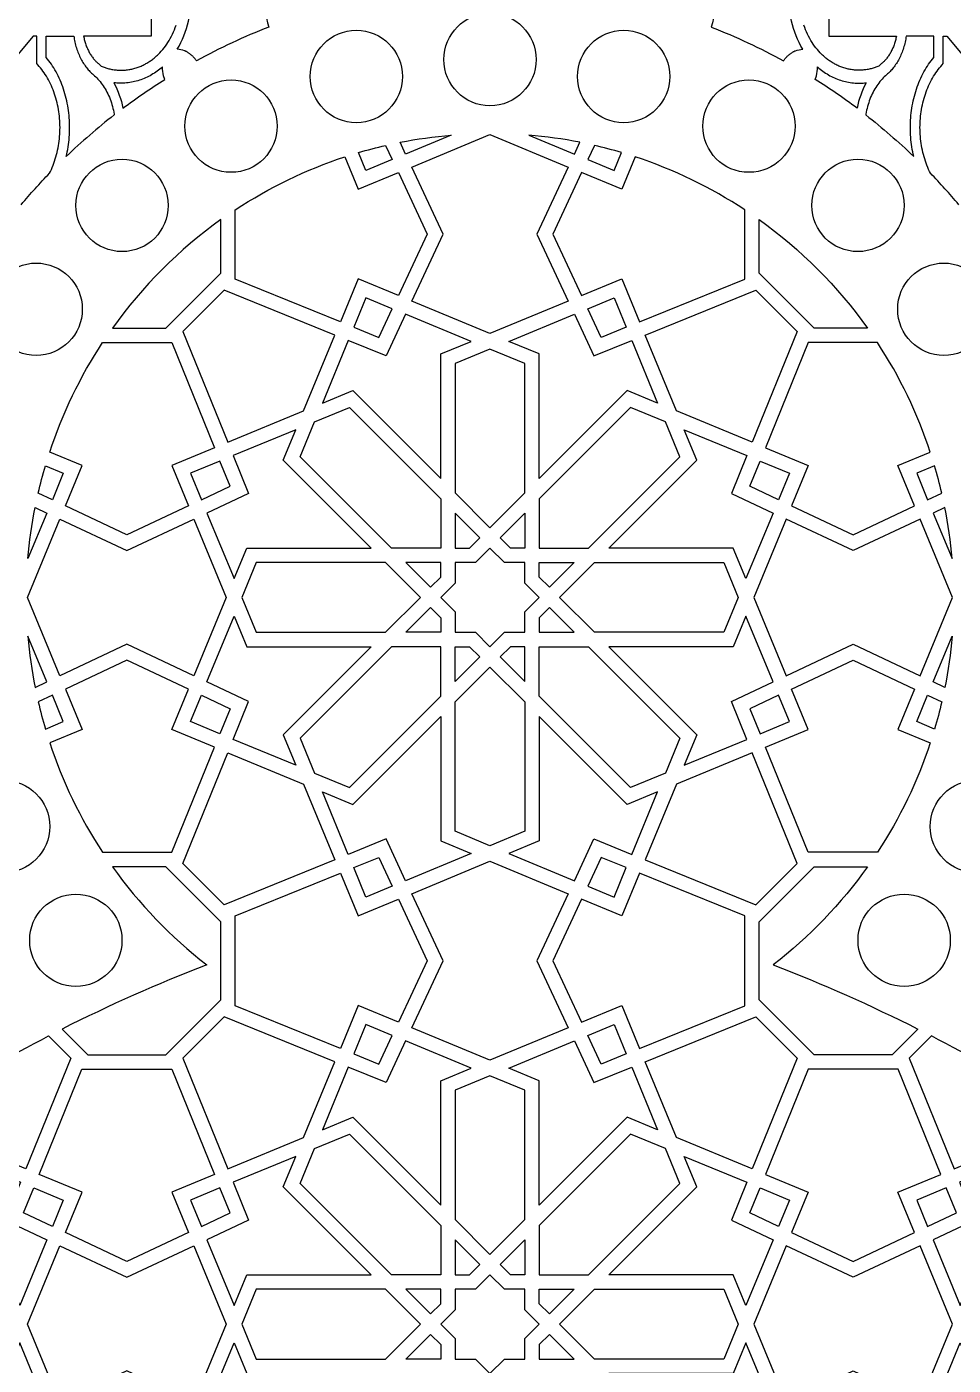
# Model space of a CAD drawing. Extents: x 59271 to 61367, y 41180 to 44085.
# Drawn here: x 59922 to 60423, y 42535 to 43259 of the extents above; entities that cross this region are included whole.
import ezdxf

# ---------------------------------------------------------------- set-up
doc = ezdxf.new("R2010")
doc.units = 0
doc.layers.get('0').update_dxf_attribs({"linetype": 'CONTINUOUS'})
doc.layers.add('LAYER_01', color=1, linetype='CONTINUOUS')

msp = doc.modelspace()

# ---------------------------------------------------------------- linework, layer by layer
for points in [[(59989.18, 43297.85), (59989.18, 43254.03), (59952.51, 43254.03), (59952.63, 43253.43), (59952.75, 43252.83), (59952.89, 43252.24), (59953.04, 43251.65), (59953.2, 43251.07), (59953.37, 43250.49), (59953.55, 43249.92), (59953.74, 43249.36), (59953.94, 43248.81), (59954.14, 43248.27), (59954.36, 43247.73), (59954.59, 43247.21), (59954.83, 43246.69), (59955.07, 43246.18), (59955.33, 43245.69), (59955.59, 43245.2), (59955.86, 43244.73), (59956.13, 43244.27), (59956.42, 43243.82), (59956.71, 43243.38), (59957, 43242.96), (59957.3, 43242.54), (59957.61, 43242.14), (59957.92, 43241.75), (59958.23, 43241.38), (59958.55, 43241.01), (59958.87, 43240.66), (59959.2, 43240.33), (59959.53, 43240), (59959.86, 43239.69), (59960.19, 43239.39), (59960.53, 43239.1), (59962.05, 43237.75), (59962.55, 43237.54), (59963.06, 43237.34), (59963.58, 43237.14), (59964.1, 43236.96), (59964.62, 43236.79), (59965.15, 43236.63), (59965.68, 43236.48), (59966.22, 43236.34), (59966.76, 43236.21), (59967.31, 43236.09), (59967.86, 43235.98), (59968.41, 43235.88), (59968.97, 43235.8), (59969.53, 43235.72), (59970.09, 43235.66), (59970.65, 43235.61), (59971.22, 43235.57), (59971.78, 43235.54), (59972.35, 43235.53), (59972.92, 43235.52), (59973.49, 43235.53), (59974.07, 43235.56), (59974.64, 43235.59), (59975.21, 43235.64), (59975.79, 43235.69), (59976.36, 43235.77), (59976.93, 43235.85), (59977.5, 43235.94), (59978.07, 43236.05), (59978.64, 43236.17), (59979.21, 43236.31), (59979.77, 43236.45), (59980.33, 43236.61), (59980.89, 43236.78), (59981.45, 43236.96), (59982.01, 43237.15), (59982.56, 43237.36), (59983.1, 43237.58), (59983.65, 43237.81), (59984.18, 43238.05), (59984.72, 43238.3), (59985.25, 43238.56), (59985.77, 43238.83), (59986.29, 43239.12), (59986.81, 43239.41), (59987.32, 43239.72), (59987.82, 43240.03), (59988.32, 43240.36), (59988.81, 43240.69), (59989.29, 43241.03), (59989.77, 43241.39), (59990.24, 43241.75), (59990.71, 43242.12), (59991.16, 43242.5), (59991.62, 43242.88), (59992.06, 43243.28), (59992.49, 43243.68), (59992.92, 43244.09), (59993.76, 43244.93), (59994.56, 43245.8), (59995.33, 43246.69), (59996.07, 43247.61), (59996.8, 43248.57), (59997.5, 43249.56), (59998.18, 43250.59), (59998.83, 43251.66), (59999.46, 43252.76), (60000.06, 43253.9), (60000.63, 43255.06), (60001.16, 43256.26), (60001.66, 43257.48), (60002.13, 43258.73), (60002.56, 43260)], [(60356.02, 43297.85), (60356.02, 43254.03), (60392.69, 43254.03), (60392.57, 43253.43), (60392.45, 43252.83), (60392.31, 43252.24), (60392.16, 43251.65), (60392.01, 43251.07), (60391.84, 43250.49), (60391.66, 43249.92), (60391.47, 43249.36), (60391.27, 43248.81), (60391.06, 43248.27), (60390.84, 43247.73), (60390.61, 43247.21), (60390.37, 43246.69), (60390.13, 43246.18), (60389.87, 43245.69), (60389.61, 43245.2), (60389.34, 43244.73), (60389.07, 43244.27), (60388.79, 43243.82), (60388.5, 43243.38), (60388.2, 43242.96), (60387.9, 43242.54), (60387.6, 43242.14), (60387.29, 43241.75), (60386.97, 43241.38), (60386.65, 43241.01), (60386.33, 43240.66), (60386, 43240.33), (60385.67, 43240), (60385.34, 43239.69), (60385.01, 43239.39), (60384.67, 43239.1), (60383.15, 43237.75), (60382.65, 43237.54), (60382.14, 43237.34), (60381.63, 43237.14), (60381.11, 43236.96), (60380.58, 43236.79), (60380.05, 43236.63), (60379.52, 43236.48), (60378.98, 43236.34), (60378.44, 43236.21), (60377.89, 43236.09), (60377.34, 43235.98), (60376.79, 43235.88), (60376.23, 43235.8), (60375.68, 43235.72), (60375.12, 43235.66), (60374.55, 43235.61), (60373.99, 43235.57), (60373.42, 43235.54), (60372.85, 43235.53), (60372.28, 43235.52), (60371.71, 43235.53), (60371.14, 43235.56), (60370.56, 43235.59), (60369.99, 43235.64), (60369.42, 43235.69), (60368.84, 43235.77), (60368.27, 43235.85), (60367.7, 43235.94), (60367.13, 43236.05), (60366.56, 43236.17), (60366, 43236.31), (60365.43, 43236.45), (60364.87, 43236.61), (60364.31, 43236.78), (60363.75, 43236.96), (60363.2, 43237.15), (60362.65, 43237.36), (60362.1, 43237.58), (60361.56, 43237.81), (60361.02, 43238.05), (60360.48, 43238.3), (60359.95, 43238.56), (60359.43, 43238.83), (60358.91, 43239.12), (60358.39, 43239.41), (60357.89, 43239.72), (60357.38, 43240.03), (60356.88, 43240.36), (60356.39, 43240.69), (60355.91, 43241.03), (60355.43, 43241.39), (60354.96, 43241.75), (60354.5, 43242.12), (60354.04, 43242.5), (60353.59, 43242.88), (60353.14, 43243.28), (60352.71, 43243.68), (60352.28, 43244.09), (60351.45, 43244.93), (60350.64, 43245.8), (60349.88, 43246.69), (60349.13, 43247.61), (60348.41, 43248.57), (60347.7, 43249.56), (60347.02, 43250.59), (60346.37, 43251.66), (60345.74, 43252.76), (60345.14, 43253.9), (60344.58, 43255.06), (60344.04, 43256.26), (60343.54, 43257.48), (60343.07, 43258.73), (60342.64, 43260)]]:
    msp.add_lwpolyline(points)
for points in [[(60050.89, 43278.29, 0.095121), (60052.79, 43258.85, 0.032626), (60013.65, 43240.64), (60013.49, 43240.87), (60013.29, 43241.14), (60013.09, 43241.4), (60012.89, 43241.66), (60012.68, 43241.91), (60012.47, 43242.16), (60012.26, 43242.4), (60012.04, 43242.63), (60011.82, 43242.86), (60011.59, 43243.08), (60011.37, 43243.3), (60011.14, 43243.51), (60010.9, 43243.72), (60010.67, 43243.92), (60010.43, 43244.11), (60010.19, 43244.3), (60009.95, 43244.48), (60009.71, 43244.66), (60009.46, 43244.83), (60009.22, 43244.99), (60008.97, 43245.15), (60008.72, 43245.3), (60008.47, 43245.44), (60008.22, 43245.58), (60007.96, 43245.71), (60007.71, 43245.84), (60007.46, 43245.96), (60007.2, 43246.07, 0.091636), (60003.19, 43246.85, 0.159593), (60010.35, 43278.29, 0.16816)], [(60294.31, 43278.29, -0.095121), (60292.41, 43258.85, -0.032626), (60331.55, 43240.64), (60331.72, 43240.87), (60331.91, 43241.14), (60332.11, 43241.4), (60332.31, 43241.66), (60332.52, 43241.91), (60332.73, 43242.16), (60332.95, 43242.4), (60333.16, 43242.63), (60333.38, 43242.86), (60333.61, 43243.08), (60333.84, 43243.3), (60334.07, 43243.51), (60334.3, 43243.72), (60334.53, 43243.92), (60334.77, 43244.11), (60335.01, 43244.3), (60335.25, 43244.48), (60335.5, 43244.66), (60335.74, 43244.83), (60335.99, 43244.99), (60336.24, 43245.15), (60336.49, 43245.3), (60336.74, 43245.44), (60336.99, 43245.58), (60337.24, 43245.71), (60337.49, 43245.84), (60337.75, 43245.96), (60338, 43246.07, -0.091636), (60342.02, 43246.85, -0.159593), (60334.85, 43278.29, -0.16816)], [(59918.75, 43162.76, -0.017321), (59934.08, 43179.82), (59934.55, 43180.78), (59935.05, 43181.86), (59935.52, 43182.95), (59935.98, 43184.07), (59936.4, 43185.2), (59936.81, 43186.35), (59937.19, 43187.51), (59937.54, 43188.69), (59937.87, 43189.88), (59938.17, 43191.08), (59938.44, 43192.29), (59938.69, 43193.5), (59938.91, 43194.72), (59939.11, 43195.95), (59939.27, 43197.18), (59939.42, 43198.4), (59939.53, 43199.63), (59939.62, 43200.86), (59939.68, 43202.08), (59939.72, 43203.3), (59939.73, 43204.51), (59939.72, 43205.72), (59939.68, 43206.93), (59939.62, 43208.16), (59939.53, 43209.38), (59939.42, 43210.61), (59939.27, 43211.84), (59939.11, 43213.06), (59938.91, 43214.29), (59938.69, 43215.51), (59938.44, 43216.73), (59938.17, 43217.93), (59937.87, 43219.13), (59937.54, 43220.32), (59937.19, 43221.5), (59936.81, 43222.66), (59936.4, 43223.81), (59935.98, 43224.95), (59935.52, 43226.06), (59935.05, 43227.16), (59934.55, 43228.23), (59934.03, 43229.29), (59933.49, 43230.32), (59932.92, 43231.32), (59932.34, 43232.3), (59931.74, 43233.26), (59931.13, 43234.19), (59930.49, 43235.09), (59929.84, 43235.96), (59929.18, 43236.8), (59928.5, 43237.61), (59927.81, 43238.39), (59927.1, 43239.15), (59927.1, 43254.03), (59925.26, 43254.03), (59916.05, 43243.03)], [(60426.45, 43162.76, 0.017321), (60411.13, 43179.82), (60410.65, 43180.78), (60410.16, 43181.86), (60409.68, 43182.95), (60409.23, 43184.07), (60408.8, 43185.2), (60408.4, 43186.35), (60408.02, 43187.51), (60407.66, 43188.69), (60407.34, 43189.88), (60407.04, 43191.08), (60406.76, 43192.29), (60406.51, 43193.5), (60406.29, 43194.72), (60406.1, 43195.95), (60405.93, 43197.18), (60405.79, 43198.4), (60405.67, 43199.63), (60405.58, 43200.86), (60405.52, 43202.08), (60405.48, 43203.3), (60405.47, 43204.51), (60405.48, 43205.72), (60405.52, 43206.93), (60405.58, 43208.16), (60405.67, 43209.38), (60405.79, 43210.61), (60405.93, 43211.84), (60406.1, 43213.06), (60406.29, 43214.29), (60406.51, 43215.51), (60406.76, 43216.73), (60407.04, 43217.93), (60407.34, 43219.13), (60407.66, 43220.32), (60408.02, 43221.5), (60408.4, 43222.66), (60408.8, 43223.81), (60409.23, 43224.95), (60409.68, 43226.06), (60410.16, 43227.16), (60410.65, 43228.23), (60411.17, 43229.29), (60411.72, 43230.32), (60412.28, 43231.32), (60412.86, 43232.3), (60413.46, 43233.26), (60414.08, 43234.19), (60414.71, 43235.09), (60415.36, 43235.96), (60416.03, 43236.8), (60416.71, 43237.61), (60417.4, 43238.39), (60418.1, 43239.15), (60418.1, 43254.03), (60419.94, 43254.03), (60429.15, 43243.03)]]:
    msp.add_lwpolyline(points, format="xyb")
for points in [[(59943.1, 43188.84), (59943.39, 43190.06), (59943.66, 43191.36), (59943.9, 43192.67), (59944.12, 43193.99), (59944.32, 43195.3), (59944.48, 43196.62), (59944.62, 43197.94), (59944.74, 43199.26), (59944.83, 43200.58), (59944.89, 43201.89), (59944.93, 43203.2), (59944.94, 43204.51), (59944.93, 43205.81), (59944.89, 43207.12), (59944.83, 43208.43), (59944.74, 43209.75), (59944.62, 43211.07), (59944.48, 43212.39), (59944.32, 43213.71), (59944.12, 43215.03), (59943.9, 43216.34), (59943.66, 43217.65), (59943.39, 43218.95), (59943.09, 43220.24), (59942.76, 43221.53), (59942.41, 43222.8), (59942.04, 43224.06), (59941.64, 43225.31), (59941.21, 43226.54), (59940.76, 43227.76), (59940.29, 43228.96), (59939.79, 43230.14), (59939.28, 43231.3), (59938.74, 43232.44), (59938.17, 43233.55), (59937.59, 43234.65), (59936.99, 43235.72), (59936.37, 43236.76), (59935.74, 43237.78), (59935.08, 43238.77), (59934.41, 43239.73), (59933.72, 43240.67), (59933.02, 43241.58), (59932.31, 43242.45), (59932.31, 43254.03), (59947.19, 43254.03), (59947.31, 43253.21), (59947.45, 43252.38), (59947.61, 43251.56), (59947.78, 43250.75), (59947.97, 43249.94), (59948.17, 43249.14), (59948.39, 43248.35), (59948.63, 43247.57), (59948.88, 43246.79), (59949.14, 43246.03), (59949.42, 43245.28), (59949.72, 43244.54), (59950.03, 43243.82), (59950.35, 43243.1), (59950.68, 43242.4), (59951.03, 43241.72), (59951.39, 43241.05), (59951.75, 43240.4), (59952.13, 43239.76), (59952.52, 43239.14), (59952.92, 43238.54), (59953.33, 43237.96), (59953.75, 43237.39), (59954.18, 43236.84), (59954.61, 43236.31), (59955.05, 43235.8), (59955.49, 43235.3), (59955.94, 43234.83), (59956.4, 43234.37), (59956.86, 43233.93), (59957.32, 43233.52), (59957.79, 43233.11), (59958.43, 43232.56), (59959.07, 43231.98), (59959.69, 43231.36), (59960.3, 43230.72), (59960.9, 43230.04), (59961.49, 43229.34), (59962.07, 43228.61), (59962.63, 43227.85), (59963.17, 43227.06), (59963.7, 43226.25), (59964.21, 43225.41), (59964.7, 43224.55), (59965.17, 43223.66), (59965.62, 43222.76), (59966.04, 43221.83), (59966.45, 43220.89), (59966.83, 43219.92), (59967.19, 43218.94), (59967.53, 43217.95), (59967.84, 43216.95), (59968.12, 43215.93), (59968.38, 43214.9), (59968.62, 43213.87), (59968.83, 43212.83), (59969.01, 43211.79), (59969.08, 43211.35, 0.025964)], [(60402.1, 43188.84), (60401.82, 43190.06), (60401.54, 43191.36), (60401.3, 43192.67), (60401.08, 43193.99), (60400.89, 43195.3), (60400.72, 43196.62), (60400.58, 43197.94), (60400.46, 43199.26), (60400.38, 43200.58), (60400.31, 43201.89), (60400.28, 43203.2), (60400.26, 43204.51), (60400.28, 43205.81), (60400.31, 43207.12), (60400.38, 43208.43), (60400.46, 43209.75), (60400.58, 43211.07), (60400.72, 43212.39), (60400.89, 43213.71), (60401.08, 43215.03), (60401.3, 43216.34), (60401.54, 43217.65), (60401.82, 43218.95), (60402.12, 43220.24), (60402.44, 43221.53), (60402.79, 43222.8), (60403.17, 43224.06), (60403.57, 43225.31), (60403.99, 43226.54), (60404.44, 43227.76), (60404.91, 43228.96), (60405.41, 43230.14), (60405.93, 43231.3), (60406.47, 43232.44), (60407.03, 43233.55), (60407.61, 43234.65), (60408.21, 43235.72), (60408.83, 43236.76), (60409.47, 43237.78), (60410.12, 43238.77), (60410.79, 43239.73), (60411.48, 43240.67), (60412.18, 43241.58), (60412.89, 43242.45), (60412.89, 43254.03), (60398.01, 43254.03), (60397.89, 43253.21), (60397.75, 43252.38), (60397.59, 43251.56), (60397.42, 43250.75), (60397.23, 43249.94), (60397.03, 43249.14), (60396.81, 43248.35), (60396.58, 43247.57), (60396.33, 43246.79), (60396.06, 43246.03), (60395.78, 43245.28), (60395.49, 43244.54), (60395.18, 43243.82), (60394.86, 43243.1), (60394.52, 43242.4), (60394.18, 43241.72), (60393.82, 43241.05), (60393.45, 43240.4), (60393.07, 43239.76), (60392.68, 43239.14), (60392.28, 43238.54), (60391.87, 43237.96), (60391.45, 43237.39), (60391.03, 43236.84), (60390.59, 43236.31), (60390.15, 43235.8), (60389.71, 43235.3), (60389.26, 43234.83), (60388.8, 43234.37), (60388.34, 43233.93), (60387.88, 43233.52), (60387.41, 43233.11), (60386.77, 43232.56), (60386.14, 43231.98), (60385.51, 43231.36), (60384.9, 43230.72), (60384.3, 43230.04), (60383.71, 43229.34), (60383.14, 43228.61), (60382.58, 43227.85), (60382.03, 43227.06), (60381.5, 43226.25), (60381, 43225.41), (60380.51, 43224.55), (60380.04, 43223.66), (60379.59, 43222.76), (60379.16, 43221.83), (60378.75, 43220.89), (60378.37, 43219.92), (60378.01, 43218.94), (60377.68, 43217.95), (60377.37, 43216.95), (60377.08, 43215.93), (60376.82, 43214.9), (60376.59, 43213.87), (60376.38, 43212.83), (60376.19, 43211.79), (60376.12, 43211.35, -0.025964)], [(59996.53, 43230.59), (59995.84, 43232.49, -0.065359), (59995.19, 43237.3), (59994.5, 43236.7), (59993.8, 43236.12), (59993.07, 43235.56), (59992.34, 43235.01), (59991.6, 43234.49), (59990.84, 43233.98), (59990.07, 43233.49), (59989.29, 43233.03), (59988.49, 43232.58), (59987.69, 43232.16), (59986.88, 43231.75), (59986.06, 43231.37), (59985.24, 43231.01), (59984.4, 43230.68), (59983.56, 43230.36), (59982.71, 43230.08), (59981.86, 43229.81), (59981, 43229.57), (59980.14, 43229.35), (59979.27, 43229.16), (59978.4, 43228.99), (59977.53, 43228.85), (59976.66, 43228.73), (59975.79, 43228.63), (59974.92, 43228.56), (59974.05, 43228.51), (59973.18, 43228.49), (59972.31, 43228.49), (59971.45, 43228.52), (59970.59, 43228.56), (59969.74, 43228.63), (59968.89, 43228.73, -0.072298), (59973.81, 43214.96, -0.020832)], [(60348.67, 43230.59), (60349.36, 43232.49, 0.065359), (60350.01, 43237.3), (60350.7, 43236.7), (60351.41, 43236.12), (60352.13, 43235.56), (60352.86, 43235.01), (60353.61, 43234.49), (60354.37, 43233.98), (60355.14, 43233.49), (60355.92, 43233.03), (60356.71, 43232.58), (60357.51, 43232.16), (60358.32, 43231.75), (60359.14, 43231.37), (60359.97, 43231.01), (60360.8, 43230.68), (60361.64, 43230.36), (60362.49, 43230.08), (60363.35, 43229.81), (60364.2, 43229.57), (60365.07, 43229.35), (60365.93, 43229.16), (60366.8, 43228.99), (60367.67, 43228.85), (60368.54, 43228.73), (60369.41, 43228.63), (60370.28, 43228.56), (60371.15, 43228.51), (60372.02, 43228.49), (60372.89, 43228.49), (60373.75, 43228.52), (60374.61, 43228.56), (60375.47, 43228.63), (60376.32, 43228.73, 0.072298), (60371.4, 43214.96, 0.020832)]]:
    msp.add_lwpolyline(points, format="xyb", close=True)
at = {"layer": 'LAYER_01'}
for points in [[(60151.58, 43200.4), (60126.89, 43190.18), (60123.91, 43196.52, -0.027835)], [(60193.62, 43200.4), (60218.31, 43190.18), (60221.29, 43196.52, 0.027835)], [(60116.09, 43194.84), (60119.68, 43187.19), (60105.41, 43181.28), (60101.4, 43190.98, -0.015129)], [(60229.11, 43194.84), (60225.52, 43187.19), (60239.79, 43181.28), (60243.81, 43190.98, 0.015129)], [(60093.93, 43188.64), (60101.19, 43171.09), (60123, 43180.13), (60138.64, 43146.83), (60123, 43113.54), (60101.19, 43122.57), (60091.58, 43099.36), (60034.68, 43122.51), (60034.68, 43160.01, -0.065798)], [(60251.28, 43188.64), (60244.01, 43171.09), (60222.2, 43180.13), (60206.57, 43146.83), (60222.2, 43113.54), (60244.01, 43122.57), (60253.62, 43099.36), (60310.53, 43122.51), (60310.53, 43160.01, 0.065798)], [(59968.1, 43095.9), (59997.05, 43095.9), (60026.88, 43125.73), (60026.88, 43154.68, 0.083336)], [(60377.1, 43095.9), (60348.16, 43095.9), (60318.32, 43125.73), (60318.32, 43154.68, -0.083336)], [(59962.77, 43088.1), (60000.27, 43088.1), (60023.42, 43031.2), (60000.21, 43021.58), (60009.24, 42999.78), (59975.95, 42984.14), (59942.65, 42999.78), (59951.68, 43021.58), (59934.14, 43028.85, -0.065798)], [(60382.44, 43088.1), (60344.93, 43088.1), (60321.78, 43031.2), (60344.99, 43021.58), (60335.96, 42999.78), (60369.25, 42984.14), (60402.55, 42999.78), (60393.52, 43021.58), (60411.06, 43028.85, 0.065798)], [(59931.8, 43021.38), (59941.5, 43017.37), (59935.59, 43003.1), (59927.94, 43006.69, -0.015129)], [(60413.4, 43021.38), (60403.7, 43017.37), (60409.61, 43003.1), (60417.26, 43006.69, 0.015129)], [(59926.26, 42998.87), (59932.6, 42995.89), (59922.38, 42971.2, -0.027835)], [(60418.94, 42998.87), (60412.6, 42995.89), (60422.82, 42971.2, 0.027835)], [(59926.26, 42901.49), (59932.6, 42904.47), (59922.38, 42929.16, 0.027835)], [(60418.94, 42901.49), (60412.6, 42904.47), (60422.82, 42929.16, -0.027835)], [(59962.77, 42812.25), (60000.27, 42812.25), (60023.42, 42869.16), (60000.21, 42878.77), (60009.24, 42900.58), (59975.95, 42916.21), (59942.65, 42900.58), (59951.68, 42878.77), (59934.14, 42871.5, 0.065798)], [(60382.44, 42812.25), (60344.93, 42812.25), (60321.78, 42869.16), (60344.99, 42878.77), (60335.96, 42900.58), (60369.25, 42916.21), (60402.55, 42900.58), (60393.52, 42878.77), (60411.06, 42871.5, -0.065798)], [(59931.8, 42878.97), (59941.5, 42882.99), (59935.59, 42897.26), (59927.94, 42893.67, 0.015129)], [(60413.4, 42878.97), (60403.7, 42882.99), (60409.61, 42897.26), (60417.26, 42893.67, -0.015129)], [(59940.87, 42716.57), (59954.85, 42702.59), (59997.05, 42702.59), (60026.88, 42732.43), (60026.88, 42774.62), (59997.05, 42804.46), (59968.1, 42804.46, 0.073722), (60019.17, 42751.4, 0.024063)], [(60404.33, 42716.57), (60390.35, 42702.59), (60348.16, 42702.59), (60318.32, 42732.43), (60318.32, 42774.62), (60348.16, 42804.46), (60377.1, 42804.46, -0.073722), (60326.03, 42751.4, -0.024063)], [(59933.57, 42712.85), (59945.64, 42700.78), (59921.27, 42640.88), (59880.28, 42657.86), (59871.96, 42677.94, -0.019878)], [(60411.64, 42712.85), (60399.56, 42700.78), (60423.93, 42640.88), (60464.92, 42657.86), (60473.24, 42677.94, 0.019878)]]:
    msp.add_lwpolyline(points, format="xyb", close=True, dxfattribs=at)
for points in [[(60172.6, 43200.67), (60214.99, 43183.11), (60197.95, 43146.83), (60214.99, 43110.55), (60172.6, 43092.99), (60130.21, 43110.55), (60147.25, 43146.83), (60130.21, 43183.11)], [(60030.63, 43034.18), (60071.62, 43051.16), (60088.6, 43092.15), (60028.7, 43116.52), (60006.26, 43094.08)], [(60098.8, 43096.42), (60112.37, 43090.9), (60119.68, 43106.47), (60105.41, 43112.38)], [(60246.4, 43096.42), (60232.84, 43090.9), (60225.52, 43106.47), (60239.79, 43112.38)], [(60314.58, 43034.18), (60273.59, 43051.16), (60256.61, 43092.15), (60316.51, 43116.52), (60338.95, 43094.08)], [(60095.82, 43089.22), (60081.8, 43055.38), (60098.28, 43062.21), (60145.94, 43014.55), (60145.94, 43081.95), (60162.42, 43088.77), (60126.89, 43103.49), (60116.28, 43080.89)], [(60249.39, 43089.22), (60263.4, 43055.38), (60246.92, 43062.21), (60199.27, 43014.55), (60199.27, 43081.95), (60182.79, 43088.77), (60218.31, 43103.49), (60228.92, 43080.89)], [(60172.6, 42987.89), (60191.47, 43006.76), (60191.47, 43076.74), (60172.6, 43084.55), (60153.73, 43076.74), (60153.73, 43006.76)], [(60069.77, 43026.33), (60077.58, 43045.2), (60096.45, 43053.01), (60145.94, 43003.53), (60145.94, 42976.84), (60119.25, 42976.84)], [(60275.44, 43026.33), (60267.62, 43045.2), (60248.75, 43053.01), (60199.27, 43003.53), (60199.27, 42976.84), (60225.95, 42976.84)], [(60019.29, 42995.89), (60034.01, 42960.36), (60040.83, 42976.84), (60108.23, 42976.84), (60060.57, 43024.5), (60067.4, 43040.98), (60033.56, 43026.96), (60041.89, 43006.5)], [(60325.91, 42995.89), (60311.2, 42960.36), (60304.37, 42976.84), (60236.98, 42976.84), (60284.63, 43024.5), (60277.8, 43040.98), (60311.64, 43026.96), (60303.31, 43006.5)], [(60016.31, 43003.1), (60031.88, 43010.41), (60026.36, 43023.98), (60010.39, 43017.37)], [(60328.9, 43003.1), (60313.32, 43010.41), (60318.84, 43023.98), (60334.81, 43017.37)], [(60153.73, 42995.73), (60153.73, 42976.84), (60161.56, 42976.84), (60167.09, 42982.38)], [(60191.47, 42995.73), (60191.47, 42976.84), (60183.65, 42976.84), (60178.11, 42982.38)], [(59975.95, 42975.53), (60012.23, 42992.57), (60029.79, 42950.18), (60012.23, 42907.79), (59975.95, 42924.83), (59939.67, 42907.79), (59922.11, 42950.18), (59939.67, 42992.57)], [(60369.25, 42975.53), (60332.97, 42992.57), (60315.41, 42950.18), (60332.97, 42907.79), (60369.25, 42924.83), (60405.54, 42907.79), (60423.1, 42950.18), (60405.54, 42992.57)], [(60172.6, 42923.49), (60180.42, 42931.31), (60191.47, 42931.31), (60191.47, 42942.36), (60199.29, 42950.18), (60191.47, 42957.99), (60191.47, 42969.05), (60180.42, 42969.05), (60172.6, 42976.86), (60164.79, 42969.05), (60153.73, 42969.05), (60153.73, 42957.99), (60145.92, 42950.18), (60153.73, 42942.36), (60153.73, 42931.31), (60164.79, 42931.31)], [(60134.89, 42950.18), (60116.02, 42969.05), (60046.04, 42969.05), (60038.23, 42950.18), (60046.04, 42931.31), (60116.02, 42931.31)], [(60145.94, 42969.05), (60127.05, 42969.05), (60140.4, 42955.69), (60145.94, 42961.22)], [(60199.27, 42969.05), (60218.16, 42969.05), (60204.8, 42955.69), (60199.27, 42961.22)], [(60210.31, 42950.18), (60229.18, 42969.05), (60299.16, 42969.05), (60306.98, 42950.18), (60299.16, 42931.31), (60229.18, 42931.31)], [(60145.94, 42931.31), (60127.05, 42931.31), (60140.4, 42944.67), (60145.94, 42939.13)], [(60199.27, 42931.31), (60218.16, 42931.31), (60204.8, 42944.67), (60199.27, 42939.13)], [(60019.29, 42904.47), (60034.01, 42939.99), (60040.83, 42923.51), (60108.23, 42923.51), (60060.57, 42875.86), (60067.4, 42859.38), (60033.56, 42873.39), (60041.89, 42893.86)], [(60325.91, 42904.47), (60311.2, 42939.99), (60304.37, 42923.51), (60236.98, 42923.51), (60284.63, 42875.86), (60277.8, 42859.38), (60311.64, 42873.39), (60303.31, 42893.86)], [(60069.77, 42874.03), (60077.58, 42855.16), (60096.45, 42847.34), (60145.94, 42896.83), (60145.94, 42923.51), (60119.25, 42923.51)], [(60153.73, 42904.62), (60153.73, 42923.51), (60161.56, 42923.51), (60167.09, 42917.98)], [(60191.47, 42904.62), (60191.47, 42923.51), (60183.65, 42923.51), (60178.11, 42917.98)], [(60275.44, 42874.03), (60267.62, 42855.16), (60248.75, 42847.34), (60199.27, 42896.83), (60199.27, 42923.51), (60225.95, 42923.51)], [(60172.6, 42912.47), (60191.47, 42893.6), (60191.47, 42823.62), (60172.6, 42815.8), (60153.73, 42823.62), (60153.73, 42893.6)], [(60016.31, 42897.26), (60031.88, 42889.94), (60026.36, 42876.38), (60010.39, 42882.99)], [(60328.9, 42897.26), (60313.32, 42889.94), (60318.84, 42876.38), (60334.81, 42882.99)], [(60095.82, 42811.14), (60081.8, 42844.98), (60098.28, 42838.15), (60145.94, 42885.8), (60145.94, 42818.41), (60162.42, 42811.58), (60126.89, 42796.87), (60116.28, 42819.47)], [(60249.39, 42811.14), (60263.4, 42844.98), (60246.92, 42838.15), (60199.27, 42885.8), (60199.27, 42818.41), (60182.79, 42811.58), (60218.31, 42796.87), (60228.92, 42819.47)], [(60030.63, 42866.17), (60071.62, 42849.19), (60088.6, 42808.2), (60028.7, 42783.83), (60006.26, 42806.27)], [(60314.58, 42866.17), (60273.59, 42849.19), (60256.61, 42808.2), (60316.51, 42783.83), (60338.95, 42806.27)], [(60098.8, 42803.94), (60112.37, 42809.46), (60119.68, 42793.88), (60105.41, 42787.97)], [(60172.6, 42807.37), (60214.99, 42789.81), (60197.95, 42753.52), (60214.99, 42717.24), (60172.6, 42699.68), (60130.21, 42717.24), (60147.25, 42753.52), (60130.21, 42789.81)], [(60246.4, 42803.94), (60232.84, 42809.46), (60225.52, 42793.88), (60239.79, 42787.97)], [(60138.64, 42753.52), (60123, 42720.23), (60101.19, 42729.26), (60091.58, 42706.05), (60034.68, 42729.2), (60034.68, 42777.85), (60091.58, 42801), (60101.19, 42777.79), (60123, 42786.82)], [(60206.57, 42753.52), (60222.2, 42720.23), (60244.01, 42729.26), (60253.62, 42706.05), (60310.53, 42729.2), (60310.53, 42777.85), (60253.62, 42801), (60244.01, 42777.79), (60222.2, 42786.82)], [(60030.63, 42640.88), (60071.62, 42657.86), (60088.6, 42698.85), (60028.7, 42723.22), (60006.26, 42700.78)], [(60098.8, 42703.11), (60112.37, 42697.59), (60119.68, 42713.17), (60105.41, 42719.08)], [(60246.4, 42703.11), (60232.84, 42697.59), (60225.52, 42713.17), (60239.79, 42719.08)], [(60314.58, 42640.88), (60273.59, 42657.86), (60256.61, 42698.85), (60316.51, 42723.22), (60338.95, 42700.78)], [(60095.82, 42695.91), (60081.8, 42662.07), (60098.28, 42668.9), (60145.94, 42621.24), (60145.94, 42688.64), (60162.42, 42695.47), (60126.89, 42710.18), (60116.28, 42687.58)], [(60249.39, 42695.91), (60263.4, 42662.07), (60246.92, 42668.9), (60199.27, 42621.24), (60199.27, 42688.64), (60182.79, 42695.47), (60218.31, 42710.18), (60228.92, 42687.58)], [(59975.95, 42590.83), (59942.65, 42606.47), (59951.68, 42628.28), (59928.47, 42637.89), (59951.62, 42694.8), (60000.27, 42694.8), (60023.42, 42637.89), (60000.21, 42628.28), (60009.24, 42606.47)], [(60172.6, 42594.58), (60191.47, 42613.45), (60191.47, 42683.43), (60172.6, 42691.25), (60153.73, 42683.43), (60153.73, 42613.45)], [(60369.25, 42590.83), (60402.55, 42606.47), (60393.52, 42628.28), (60416.73, 42637.89), (60393.58, 42694.8), (60344.93, 42694.8), (60321.78, 42637.89), (60344.99, 42628.28), (60335.96, 42606.47)], [(60069.77, 42633.02), (60077.58, 42651.89), (60096.45, 42659.71), (60145.94, 42610.22), (60145.94, 42583.54), (60119.25, 42583.54)], [(60275.44, 42633.02), (60267.62, 42651.89), (60248.75, 42659.71), (60199.27, 42610.22), (60199.27, 42583.54), (60225.95, 42583.54)], [(59932.6, 42602.58), (59917.89, 42567.06), (59911.06, 42583.54), (59843.67, 42583.54), (59891.32, 42631.19), (59884.5, 42647.67), (59918.33, 42633.66), (59910.01, 42613.19)], [(60019.29, 42602.58), (60034.01, 42567.06), (60040.83, 42583.54), (60108.23, 42583.54), (60060.57, 42631.19), (60067.4, 42647.67), (60033.56, 42633.66), (60041.89, 42613.19)], [(60325.91, 42602.58), (60311.2, 42567.06), (60304.37, 42583.54), (60236.98, 42583.54), (60284.63, 42631.19), (60277.8, 42647.67), (60311.64, 42633.66), (60303.31, 42613.19)], [(60412.6, 42602.58), (60427.31, 42567.06), (60434.14, 42583.54), (60501.53, 42583.54), (60453.88, 42631.19), (60460.71, 42647.67), (60426.87, 42633.66), (60435.2, 42613.19)], [(59935.59, 42609.79), (59920.01, 42617.11), (59925.53, 42630.67), (59941.5, 42624.06)], [(60016.31, 42609.79), (60031.88, 42617.11), (60026.36, 42630.67), (60010.39, 42624.06)], [(60328.9, 42609.79), (60313.32, 42617.11), (60318.84, 42630.67), (60334.81, 42624.06)], [(60409.61, 42609.79), (60425.19, 42617.11), (60419.67, 42630.67), (60403.7, 42624.06)], [(59975.95, 42531.52), (59939.67, 42514.48), (59922.11, 42556.87), (59939.67, 42599.26), (59975.95, 42582.22), (60012.23, 42599.26), (60029.79, 42556.87), (60012.23, 42514.48)], [(60153.73, 42602.43), (60153.73, 42583.54), (60161.56, 42583.54), (60167.09, 42589.07)], [(60191.47, 42602.43), (60191.47, 42583.54), (60183.65, 42583.54), (60178.11, 42589.07)], [(60369.25, 42531.52), (60405.54, 42514.48), (60423.1, 42556.87), (60405.54, 42599.26), (60369.25, 42582.22), (60332.97, 42599.26), (60315.41, 42556.87), (60332.97, 42514.48)], [(60172.6, 42530.19), (60180.42, 42538), (60191.47, 42538), (60191.47, 42549.05), (60199.29, 42556.87), (60191.47, 42564.69), (60191.47, 42575.74), (60180.42, 42575.74), (60172.6, 42583.56), (60164.79, 42575.74), (60153.73, 42575.74), (60153.73, 42564.69), (60145.92, 42556.87), (60153.73, 42549.05), (60153.73, 42538), (60164.79, 42538)], [(60134.89, 42556.87), (60116.02, 42575.74), (60046.04, 42575.74), (60038.23, 42556.87), (60046.04, 42538), (60116.02, 42538)], [(60145.94, 42575.74), (60127.05, 42575.74), (60140.4, 42562.38), (60145.94, 42567.92)], [(60199.27, 42575.74), (60218.16, 42575.74), (60204.8, 42562.38), (60199.27, 42567.92)], [(60210.31, 42556.87), (60229.18, 42575.74), (60299.16, 42575.74), (60306.98, 42556.87), (60299.16, 42538), (60229.18, 42538)], [(59932.6, 42511.16), (59917.89, 42546.69), (59911.06, 42530.21), (59843.67, 42530.21), (59891.32, 42482.55), (59884.5, 42466.07), (59918.33, 42480.09), (59910.01, 42500.55)], [(60019.29, 42511.16), (60034.01, 42546.69), (60040.83, 42530.21), (60108.23, 42530.21), (60060.57, 42482.55), (60067.4, 42466.07), (60033.56, 42480.09), (60041.89, 42500.55)], [(60145.94, 42538), (60127.05, 42538), (60140.4, 42551.36), (60145.94, 42545.83)], [(60199.27, 42538), (60218.16, 42538), (60204.8, 42551.36), (60199.27, 42545.83)], [(60325.91, 42511.16), (60311.2, 42546.69), (60304.37, 42530.21), (60236.98, 42530.21), (60284.63, 42482.55), (60277.8, 42466.07), (60311.64, 42480.09), (60303.31, 42500.55)], [(60412.6, 42511.16), (60427.31, 42546.69), (60434.14, 42530.21), (60501.53, 42530.21), (60453.88, 42482.55), (60460.71, 42466.07), (60426.87, 42480.09), (60435.2, 42500.55)]]:
    msp.add_lwpolyline(points, close=True, dxfattribs=at)
for centre in [(60172.6, 43241.28), (60100.21, 43232.14), (60245, 43232.14), (60032.36, 43205.28), (60312.84, 43205.28), (59973.33, 43162.38), (60371.88, 43162.38), (59926.81, 43106.16), (60418.39, 43106.16), (59909.2, 42826.23), (60436, 42826.23), (59948.3, 42764.62), (60396.9, 42764.62)]:
    msp.add_circle(centre, 25, dxfattribs=at)

doc.saveas('drawing.dxf')
